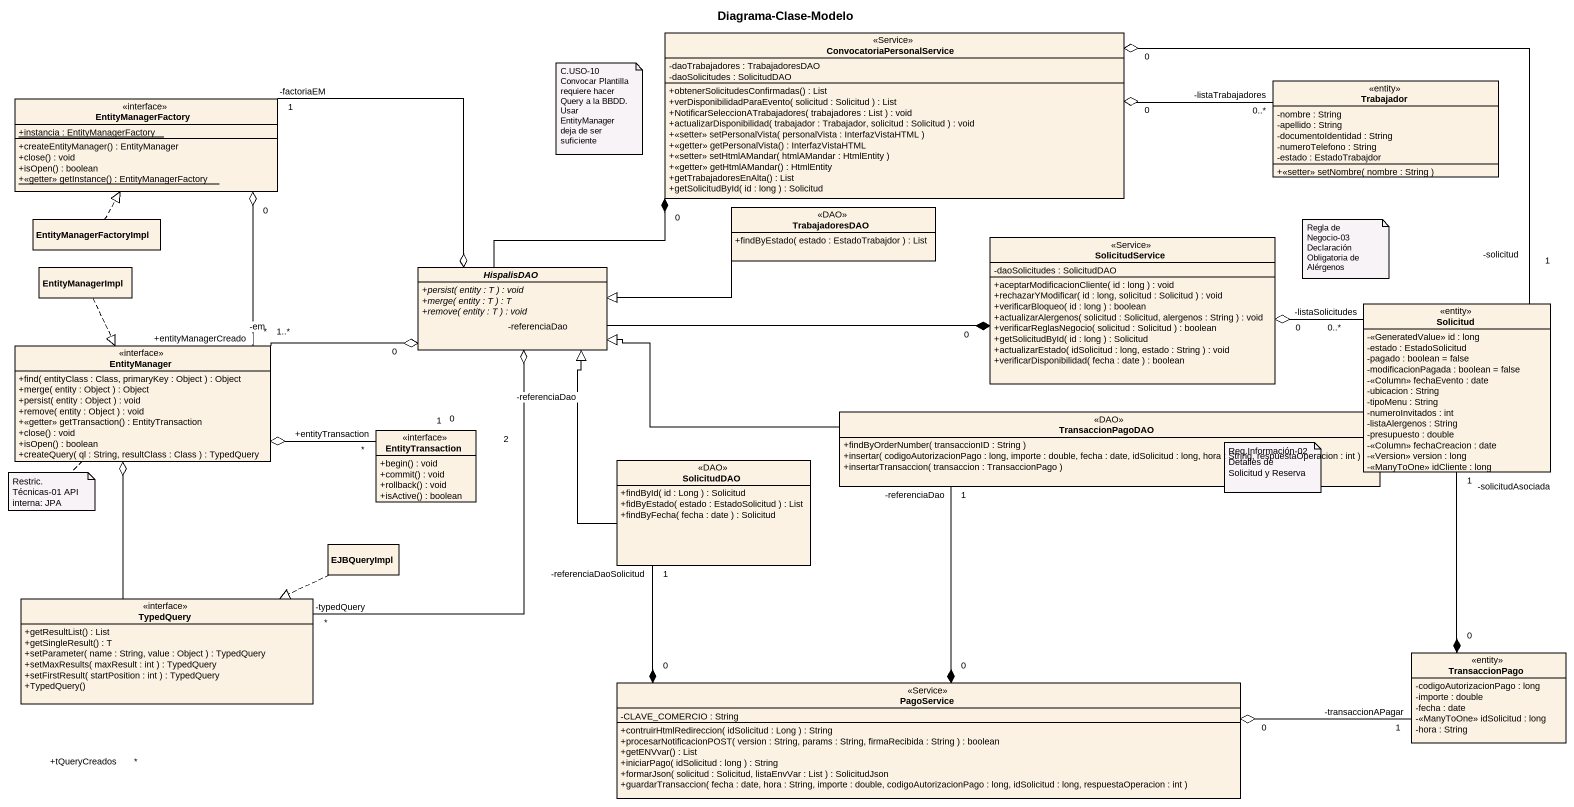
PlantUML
@startuml
title Diagrama-Clase-Modelo
hide circle
hide empty members
skinparam classAttributeIconSize 0
class ConvocatoriaPersonalService <<Service>> {
  -daoTrabajadores : TrabajadoresDAO
  -daoSolicitudes : SolicitudDAO
  +obtenerSolicitudesConfirmadas() : List
  +verDisponibilidadParaEvento( solicitud : Solicitud ) : List
  +NotificarSeleccionATrabajadores( trabajadores : List ) : void
  +actualizarDisponibilidad( trabajador : Trabajador, solicitud : Solicitud ) : void
  +<<setter>> setPersonalVista( personalVista : InterfazVistaHTML )
  +<<getter>> getPersonalVista() : InterfazVistaHTML
  +<<setter>> setHtmlAMandar( htmlAMandar : HtmlEntity )
  +<<getter>> getHtmlAMandar() : HtmlEntity
  +getTrabajadoresEnAlta() : List
  +getSolicitudById( id : long ) : Solicitud
}
interface EntityManagerFactory {
  {static} +instancia : EntityManagerFactory
  +createEntityManager() : EntityManager
  +close() : void
  +isOpen() : boolean
  {static} +<<getter>> getInstance() : EntityManagerFactory
}
class Trabajador <<entity>> {
  -nombre : String
  -apellido : String
  -documentoIdentidad : String
  -numeroTelefono : String
  -estado : EstadoTrabajdor
  +<<setter>> setNombre( nombre : String )
}
class EntityManagerFactoryImpl
class TrabajadoresDAO <<DAO>> {
  +findByEstado( estado : EstadoTrabajdor ) : List
}
class EntityManagerImpl
abstract class HispalisDAO {
  {abstract} +persist( entity : T ) : void
  {abstract} +merge( entity : T ) : T
  {abstract} +remove( entity : T ) : void
}
class SolicitudService <<Service>> {
  -daoSolicitudes : SolicitudDAO
  +aceptarModificacionCliente( id : long ) : void
  +rechazarYModificar( id : long, solicitud : Solicitud ) : void
  +verificarBloqueo( id : long ) : boolean
  +actualizarAlergenos( solicitud : Solicitud, alergenos : String ) : void
  +verificarReglasNegocio( solicitud : Solicitud ) : boolean
  +getSolicitudById( id : long ) : Solicitud
  +actualizarEstado( idSolicitud : long, estado : String ) : void
  +verificarDisponibilidad( fecha : date ) : boolean
}
class Solicitud <<entity>> {
  -<<GeneratedValue>> id : long
  -estado : EstadoSolicitud
  -pagado : boolean = false
  -modificacionPagada : boolean = false
  -<<Column>> fechaEvento : date
  -ubicacion : String
  -tipoMenu : String
  -numeroInvitados : int
  -listaAlergenos : String
  -presupuesto : double
  -<<Column>> fechaCreacion : date
  -<<Version>> version : long
  -<<ManyToOne>> idCliente : long
}
interface EntityManager {
  +find( entityClass : Class, primaryKey : Object ) : Object
  +merge( entity : Object ) : Object
  +persist( entity : Object ) : void
  +remove( entity : Object ) : void
  +<<getter>> getTransaction() : EntityTransaction
  +close() : void
  +isOpen() : boolean
  +createQuery( ql : String, resultClass : Class ) : TypedQuery
}
class TransaccionPagoDAO <<DAO>> {
  +findByOrderNumber( transaccionID : String )
  +insertar( codigoAutorizacionPago : long, importe : double, fecha : date, idSolicitud : long, hora : String, respuestaOperacion : int )
  +insertarTransaccion( transaccion : TransaccionPago )
}
interface EntityTransaction {
  +begin() : void
  +commit() : void
  +rollback() : void
  +isActive() : boolean
}
class SolicitudDAO <<DAO>> {
  +findById( id : Long ) : Solicitud
  +fidByEstado( estado : EstadoSolicitud ) : List
  +findByFecha( fecha : date ) : Solicitud
}
class EJBQueryImpl
interface TypedQuery {
  +getResultList() : List
  +getSingleResult() : T
  +setParameter( name : String, value : Object ) : TypedQuery
  +setMaxResults( maxResult : int ) : TypedQuery
  +setFirstResult( startPosition : int ) : TypedQuery
  +TypedQuery()
}
class TransaccionPago <<entity>> {
  -codigoAutorizacionPago : long
  -importe : double
  -fecha : date
  -<<ManyToOne>> idSolicitud : long
  -hora : String
}
class PagoService <<Service>> {
  -CLAVE_COMERCIO : String
  +contruirHtmlRedireccion( idSolicitud : Long ) : String
  +procesarNotificacionPOST( version : String, params : String, firmaRecibida : String ) : boolean
  +getENVvar() : List
  +iniciarPago( idSolicitud : long ) : String
  +formarJson( solicitud : Solicitud, listaEnvVar : List ) : SolicitudJson
  +guardarTransaccion( fecha : date, hora : String, importe : double, codigoAutorizacionPago : long, idSolicitud : long, respuestaOperacion : int )
}
ConvocatoriaPersonalService "0" o-right- "-listaTrabajadores\n0..*" Trabajador
ConvocatoriaPersonalService "0" *-left- "-referenciaDao\n2" HispalisDAO
ConvocatoriaPersonalService "0" o-right- "1\n-solicitud" Solicitud
EntityManagerFactory "0" o-- "+entityManagerCreado\n*" EntityManager
EntityManagerFactoryImpl .up.|> EntityManagerFactory
TrabajadoresDAO -left-|> HispalisDAO
EntityManagerImpl ..|> EntityManager
HispalisDAO "0" o-left- "-factoriaEM\n1" EntityManagerFactory
HispalisDAO "0" o-left- "-em\n1..*" EntityManager
HispalisDAO o-- "-typedQuery\n*" TypedQuery
SolicitudService "0" *-left- "-referenciaDao\n1" HispalisDAO
SolicitudService "0" o-right- "-listaSolicitudes\n0..*" Solicitud
EntityManager o-right- "+entityTransaction\n*" EntityTransaction
EntityManager o-- "+tQueryCreados\n*" TypedQuery
TransaccionPagoDAO -left-|> HispalisDAO
SolicitudDAO -up-|> HispalisDAO
EJBQueryImpl .left.|> TypedQuery
TransaccionPago "0" *-up- "1\n-solicitudAsociada" Solicitud
PagoService "0" *-up- "-referenciaDao\n1" TransaccionPagoDAO
PagoService "0" *-up- "-referenciaDaoSolicitud\n1" SolicitudDAO
PagoService "0" o-right- "1\n-transaccionAPagar" TransaccionPago
note as N1
  C.USO-10 Convocar Plantilla requiere hacer Query a la BBDD. Usar EntityManager deja de ser suficiente
end note
note as N2
  Regla de Negocio-03 Declaración Obligatoria de Alérgenos
end note
note as N3
  Req.Información-02 Detalles de Solicitud y Reserva
end note
note bottom of EntityManager : Restric.Técnicas-01 API interna: JPA
@enduml
